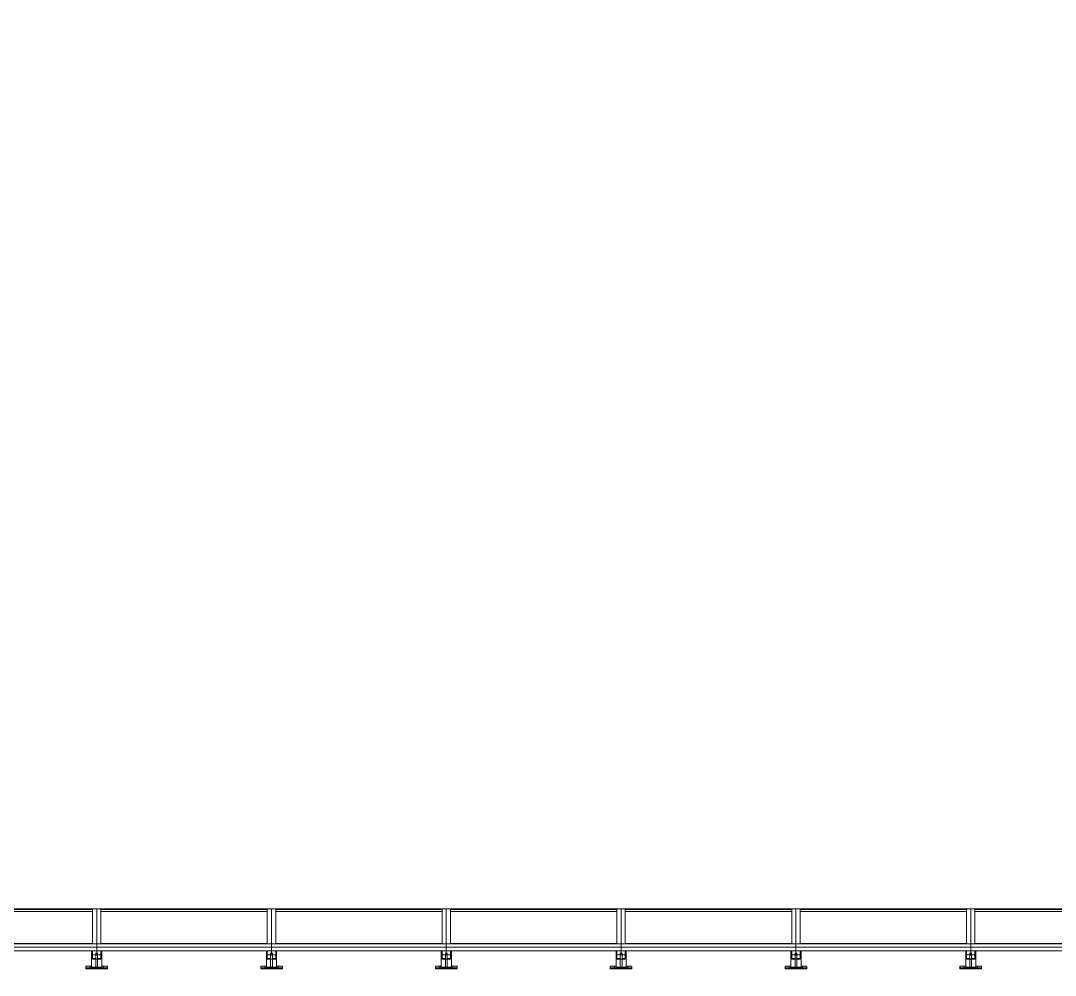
# Model space of a CAD drawing. Header units: metres. Extents: x -1783 to 21505, y -57 to 13660.
# Drawn here: x 16796 to 17388, y 7746 to 8292 of the extents above; entities that cross this region are included whole.
import ezdxf

# ---------------------------------------------------------------- set-up
doc = ezdxf.new("R2010")
doc.units = ezdxf.units.M
doc.header["$MEASUREMENT"] = 0
doc.layers.add('01_A Corte AA_1_LAJES.EST_Caneta_No__96', color=252, linetype='Continuous', lineweight=0)
doc.layers.add('cotas', color=7, linetype='Continuous')

msp = doc.modelspace()

# ---------------------------------------------------------------- hatches: boundary and pattern name
at = {"layer": 'cotas'}
h = msp.add_hatch(color=7, dxfattribs=at)
h.dxf.hatch_style = 1
h.paths.add_polyline_path([(21504.961, 13659.963), (10304.961, 13659.963), (10304.961, 5739.963), (21504.961, 5739.963)])
h.paths.add_polyline_path([(10571.627, 13593.296), (21371.627, 13593.296), (21371.627, 5806.63), (10571.627, 5806.63)], flags=16)

# ---------------------------------------------------------------- linework, layer by layer
at = {"layer": '01_A Corte AA_1_LAJES.EST_Caneta_No__96', "color": 252, "linetype": 'Continuous', "lineweight": 0, "ltscale": 1000}
for p, q in [((16839.608, 7783.961), (16739.608, 7783.961)), ((16742.008, 7783.722), (16837.208, 7783.722)), ((16837.208, 7783.722), (16837.208, 7764.299)), ((16939.608, 7783.961), (16839.608, 7783.961)), ((16839.608, 7764.06), (16839.608, 7783.961)), ((16842.008, 7764.299), (16842.008, 7783.722)), ((16842.008, 7783.722), (16937.208, 7783.722)), ((16937.208, 7783.722), (16937.208, 7764.299)), ((17039.608, 7783.961), (16939.608, 7783.961)), ((16939.608, 7764.06), (16939.608, 7783.961)), ((16942.008, 7764.299), (16942.008, 7783.722)), ((16942.008, 7783.722), (17037.208, 7783.722)), ((17037.208, 7783.722), (17037.208, 7764.299)), ((17139.608, 7783.961), (17039.608, 7783.961)), ((17039.608, 7764.06), (17039.608, 7783.961)), ((17042.008, 7764.299), (17042.008, 7783.722)), ((17042.008, 7783.722), (17137.208, 7783.722)), ((17137.208, 7783.722), (17137.208, 7764.299)), ((17239.608, 7783.961), (17139.608, 7783.961)), ((17139.608, 7783.961), (17139.608, 7764.06)), ((17142.008, 7764.299), (17142.008, 7783.722)), ((17142.008, 7783.722), (17237.208, 7783.722)), ((17237.208, 7783.722), (17237.208, 7764.299)), ((17339.608, 7783.961), (17239.608, 7783.961)), ((17239.608, 7764.06), (17239.608, 7783.961)), ((17242.008, 7764.299), (17242.008, 7783.722)), ((17242.008, 7783.722), (17337.208, 7783.722)), ((17337.208, 7783.722), (17337.208, 7764.299)), ((17439.608, 7783.961), (17339.608, 7783.961)), ((17339.608, 7764.06), (17339.608, 7783.961)), ((17342.008, 7764.299), (17342.008, 7783.722)), ((17342.008, 7783.722), (17437.208, 7783.722)), ((16837.208, 7782.478), (16742.008, 7782.478)), ((16937.208, 7782.478), (16842.008, 7782.478)), ((17037.208, 7782.478), (16942.008, 7782.478)), ((17137.208, 7782.478), (17042.008, 7782.478)), ((17237.208, 7782.478), (17142.008, 7782.478)), ((17337.208, 7782.478), (17242.008, 7782.478)), ((17437.208, 7782.478), (17342.008, 7782.478)), ((16739.608, 7764.06), (16839.608, 7764.06)), ((16739.608, 7762.07), (16839.608, 7762.07)), ((16837.208, 7764.299), (16742.008, 7764.299)), ((16742.008, 7760.08), (16837.208, 7760.08)), ((16836.708, 7760.08), (16836.708, 7759.765)), ((16836.708, 7759.765), (16836.708, 7758.886)), ((16837.208, 7760.08), (16839.608, 7760.08)), ((16837.208, 7760.08), (16837.208, 7758.886)), ((16839.608, 7764.06), (16939.608, 7764.06)), ((16839.608, 7762.07), (16839.608, 7764.06)), ((16839.608, 7762.07), (16939.608, 7762.07)), ((16839.608, 7760.08), (16839.608, 7762.07)), ((16839.608, 7760.08), (16842.008, 7760.08)), ((16839.608, 7757.692), (16839.608, 7760.08)), ((16937.208, 7764.299), (16842.008, 7764.299)), ((16842.008, 7760.08), (16937.208, 7760.08)), ((16842.008, 7758.886), (16842.008, 7760.08)), ((16842.508, 7760.08), (16842.508, 7759.765)), ((16842.508, 7759.765), (16842.508, 7758.886)), ((16936.708, 7760.08), (16936.708, 7759.765)), ((16936.708, 7759.765), (16936.708, 7758.886)), ((16937.208, 7760.08), (16939.608, 7760.08)), ((16937.208, 7760.08), (16937.208, 7758.886)), ((16939.608, 7764.06), (17039.608, 7764.06)), ((16939.608, 7762.07), (16939.608, 7764.06)), ((16939.608, 7762.07), (17039.608, 7762.07)), ((16939.608, 7760.08), (16939.608, 7762.07)), ((16939.608, 7760.08), (16942.008, 7760.08)), ((16939.608, 7757.692), (16939.608, 7760.08)), ((17037.208, 7764.299), (16942.008, 7764.299)), ((16942.008, 7760.08), (17037.208, 7760.08)), ((16942.008, 7758.886), (16942.008, 7760.08)), ((16942.508, 7760.08), (16942.508, 7759.765)), ((16942.508, 7759.765), (16942.508, 7758.886)), ((17036.708, 7760.08), (17036.708, 7759.765)), ((17036.708, 7759.765), (17036.708, 7758.886)), ((17037.208, 7760.08), (17039.608, 7760.08)), ((17037.208, 7760.08), (17037.208, 7758.886)), ((17039.608, 7764.06), (17139.608, 7764.06)), ((17039.608, 7762.07), (17039.608, 7764.06)), ((17039.608, 7762.07), (17139.608, 7762.07)), ((17039.608, 7760.08), (17039.608, 7762.07)), ((17039.608, 7760.08), (17042.008, 7760.08)), ((17039.608, 7757.692), (17039.608, 7760.08)), ((17137.208, 7764.299), (17042.008, 7764.299)), ((17042.008, 7760.08), (17137.208, 7760.08)), ((17042.008, 7758.886), (17042.008, 7760.08)), ((17042.508, 7760.08), (17042.508, 7759.765)), ((17042.508, 7759.765), (17042.508, 7758.886)), ((17136.708, 7760.08), (17136.708, 7759.765)), ((17136.708, 7759.765), (17136.708, 7758.886)), ((17137.208, 7760.08), (17139.608, 7760.08)), ((17137.208, 7760.08), (17137.208, 7758.886)), ((17139.608, 7764.06), (17239.608, 7764.06)), ((17139.608, 7762.07), (17139.608, 7764.06)), ((17139.608, 7760.08), (17139.608, 7762.07)), ((17139.608, 7762.07), (17239.608, 7762.07)), ((17139.608, 7760.08), (17142.008, 7760.08)), ((17139.608, 7760.08), (17139.608, 7757.692)), ((17237.208, 7764.299), (17142.008, 7764.299)), ((17142.008, 7760.08), (17237.208, 7760.08)), ((17142.008, 7758.886), (17142.008, 7760.08)), ((17142.508, 7760.08), (17142.508, 7759.765)), ((17142.508, 7759.765), (17142.508, 7758.886)), ((17236.708, 7760.08), (17236.708, 7759.765)), ((17236.708, 7759.765), (17236.708, 7758.886)), ((17237.208, 7760.08), (17239.608, 7760.08)), ((17237.208, 7760.08), (17237.208, 7758.886)), ((17239.608, 7764.06), (17339.608, 7764.06)), ((17239.608, 7762.07), (17239.608, 7764.06)), ((17239.608, 7762.07), (17339.608, 7762.07)), ((17239.608, 7760.08), (17239.608, 7762.07)), ((17239.608, 7760.08), (17242.008, 7760.08)), ((17239.608, 7757.692), (17239.608, 7760.08)), ((17337.208, 7764.299), (17242.008, 7764.299)), ((17242.008, 7760.08), (17337.208, 7760.08)), ((17242.008, 7758.886), (17242.008, 7760.08)), ((17242.508, 7760.08), (17242.508, 7759.765)), ((17242.508, 7759.765), (17242.508, 7758.886)), ((17336.708, 7760.08), (17336.708, 7759.765)), ((17336.708, 7759.765), (17336.708, 7758.886)), ((17337.208, 7760.08), (17339.608, 7760.08)), ((17337.208, 7760.08), (17337.208, 7758.886)), ((17339.608, 7764.06), (17439.608, 7764.06)), ((17339.608, 7762.07), (17339.608, 7764.06)), ((17339.608, 7762.07), (17439.608, 7762.07)), ((17339.608, 7760.08), (17339.608, 7762.07)), ((17339.608, 7760.08), (17342.008, 7760.08)), ((17339.608, 7757.692), (17339.608, 7760.08)), ((17437.208, 7764.299), (17342.008, 7764.299)), ((17342.008, 7760.08), (17437.208, 7760.08)), ((17342.008, 7758.886), (17342.008, 7760.08)), ((17342.508, 7760.08), (17342.508, 7759.765)), ((17342.508, 7759.765), (17342.508, 7758.886)), ((16836.708, 7758.886), (16836.708, 7750.627)), ((16837.208, 7757.692), (16837.208, 7758.886)), ((16837.208, 7757.692), (16839.108, 7757.692)), ((16837.208, 7755.304), (16837.208, 7757.692)), ((16837.208, 7755.542), (16839.108, 7755.542)), ((16839.608, 7755.304), (16837.208, 7755.304)), ((16839.108, 7758.886), (16839.108, 7757.692)), ((16839.108, 7757.692), (16839.108, 7755.304)), ((16839.108, 7757.692), (16839.608, 7757.692)), ((16839.108, 7755.304), (16839.108, 7750.627)), ((16839.608, 7757.692), (16840.108, 7757.692)), ((16842.008, 7755.304), (16839.608, 7755.304)), ((16840.108, 7758.886), (16840.108, 7757.692)), ((16840.108, 7757.692), (16842.008, 7757.692)), ((16840.108, 7757.692), (16840.108, 7755.304)), ((16840.108, 7755.542), (16842.008, 7755.542)), ((16840.108, 7755.304), (16840.108, 7750.627)), ((16842.008, 7758.886), (16842.008, 7757.692)), ((16842.008, 7757.692), (16842.008, 7755.304)), ((16842.508, 7758.886), (16842.508, 7750.627)), ((16936.708, 7758.886), (16936.708, 7750.627)), ((16937.208, 7757.692), (16937.208, 7758.886)), ((16937.208, 7757.692), (16939.108, 7757.692)), ((16937.208, 7755.304), (16937.208, 7757.692)), ((16937.208, 7755.542), (16939.108, 7755.542)), ((16939.608, 7755.304), (16937.208, 7755.304)), ((16939.108, 7758.886), (16939.108, 7757.692)), ((16939.108, 7757.692), (16939.108, 7755.304)), ((16939.108, 7757.692), (16939.608, 7757.692)), ((16939.108, 7755.304), (16939.108, 7750.627)), ((16939.608, 7757.692), (16940.108, 7757.692)), ((16942.008, 7755.304), (16939.608, 7755.304)), ((16940.108, 7758.886), (16940.108, 7757.692)), ((16940.108, 7757.692), (16942.008, 7757.692)), ((16940.108, 7757.692), (16940.108, 7755.304)), ((16940.108, 7755.542), (16942.008, 7755.542)), ((16940.108, 7755.304), (16940.108, 7750.627)), ((16942.008, 7758.886), (16942.008, 7757.692)), ((16942.008, 7757.692), (16942.008, 7755.304)), ((16942.508, 7758.886), (16942.508, 7750.627)), ((17036.708, 7758.886), (17036.708, 7750.627)), ((17037.208, 7757.692), (17037.208, 7758.886)), ((17037.208, 7757.692), (17039.108, 7757.692)), ((17037.208, 7755.304), (17037.208, 7757.692)), ((17037.208, 7755.542), (17039.108, 7755.542)), ((17039.608, 7755.304), (17037.208, 7755.304)), ((17039.108, 7758.886), (17039.108, 7757.692)), ((17039.108, 7757.692), (17039.108, 7755.304)), ((17039.108, 7757.692), (17039.608, 7757.692)), ((17039.108, 7755.304), (17039.108, 7750.627)), ((17039.608, 7757.692), (17040.108, 7757.692)), ((17042.008, 7755.304), (17039.608, 7755.304)), ((17040.108, 7758.886), (17040.108, 7757.692)), ((17040.108, 7757.692), (17042.008, 7757.692)), ((17040.108, 7757.692), (17040.108, 7755.304)), ((17040.108, 7755.542), (17042.008, 7755.542)), ((17040.108, 7755.304), (17040.108, 7750.627)), ((17042.008, 7758.886), (17042.008, 7757.692)), ((17042.008, 7757.692), (17042.008, 7755.304)), ((17042.508, 7758.886), (17042.508, 7750.627)), ((17136.708, 7758.886), (17136.708, 7750.627)), ((17137.208, 7757.692), (17137.208, 7758.886)), ((17137.208, 7757.692), (17139.108, 7757.692)), ((17137.208, 7755.304), (17137.208, 7757.692)), ((17137.208, 7755.542), (17139.108, 7755.542)), ((17139.608, 7755.304), (17137.208, 7755.304)), ((17139.108, 7758.886), (17139.108, 7757.692)), ((17139.108, 7757.692), (17139.608, 7757.692)), ((17139.108, 7757.692), (17139.108, 7755.304)), ((17139.108, 7755.304), (17139.108, 7750.627)), ((17139.608, 7757.692), (17140.108, 7757.692)), ((17142.008, 7755.304), (17139.608, 7755.304)), ((17140.108, 7758.886), (17140.108, 7757.692)), ((17140.108, 7757.692), (17140.108, 7755.304)), ((17140.108, 7757.692), (17142.008, 7757.692)), ((17140.108, 7755.542), (17142.008, 7755.542)), ((17140.108, 7755.304), (17140.108, 7750.627)), ((17142.008, 7758.886), (17142.008, 7757.692)), ((17142.008, 7757.692), (17142.008, 7755.304)), ((17142.508, 7758.886), (17142.508, 7750.627)), ((17236.708, 7758.886), (17236.708, 7750.627)), ((17237.208, 7757.692), (17237.208, 7758.886)), ((17237.208, 7757.692), (17239.108, 7757.692)), ((17237.208, 7755.304), (17237.208, 7757.692)), ((17237.208, 7755.542), (17239.108, 7755.542)), ((17239.608, 7755.304), (17237.208, 7755.304)), ((17239.108, 7758.886), (17239.108, 7757.692)), ((17239.108, 7757.692), (17239.108, 7755.304)), ((17239.108, 7757.692), (17239.608, 7757.692)), ((17239.108, 7755.304), (17239.108, 7750.627)), ((17239.608, 7757.692), (17240.108, 7757.692)), ((17242.008, 7755.304), (17239.608, 7755.304)), ((17240.108, 7758.886), (17240.108, 7757.692)), ((17240.108, 7757.692), (17242.008, 7757.692)), ((17240.108, 7757.692), (17240.108, 7755.304)), ((17240.108, 7755.542), (17242.008, 7755.542)), ((17240.108, 7755.304), (17240.108, 7750.627)), ((17242.008, 7758.886), (17242.008, 7757.692)), ((17242.008, 7757.692), (17242.008, 7755.304)), ((17242.508, 7758.886), (17242.508, 7750.627)), ((17336.708, 7758.886), (17336.708, 7750.627)), ((17337.208, 7757.692), (17337.208, 7758.886)), ((17337.208, 7757.692), (17339.108, 7757.692)), ((17337.208, 7755.304), (17337.208, 7757.692)), ((17337.208, 7755.542), (17339.108, 7755.542)), ((17339.608, 7755.304), (17337.208, 7755.304)), ((17339.108, 7758.886), (17339.108, 7757.692)), ((17339.108, 7757.692), (17339.108, 7755.304)), ((17339.108, 7757.692), (17339.608, 7757.692)), ((17339.108, 7755.304), (17339.108, 7750.627)), ((17339.608, 7757.692), (17340.108, 7757.692)), ((17342.008, 7755.304), (17339.608, 7755.304)), ((17340.108, 7758.886), (17340.108, 7757.692)), ((17340.108, 7757.692), (17342.008, 7757.692)), ((17340.108, 7757.692), (17340.108, 7755.304)), ((17340.108, 7755.542), (17342.008, 7755.542)), ((17340.108, 7755.304), (17340.108, 7750.627)), ((17342.008, 7758.886), (17342.008, 7757.692)), ((17342.008, 7757.692), (17342.008, 7755.304)), ((17342.508, 7758.886), (17342.508, 7750.627)), ((16836.708, 7751.244), (16833.408, 7751.244)), ((16833.408, 7751.244), (16833.408, 7750.249)), ((16833.408, 7750.249), (16843.408, 7750.249)), ((16833.408, 7749.751), (16833.408, 7750.249)), ((16833.408, 7749.751), (16843.408, 7749.751)), ((16835.808, 7751.244), (16835.808, 7750.249)), ((16835.808, 7749.751), (16835.808, 7750.249)), ((16836.708, 7750.627), (16840.108, 7750.627)), ((16840.108, 7750.627), (16842.508, 7750.627)), ((16843.408, 7751.244), (16842.508, 7751.244)), ((16845.808, 7751.244), (16843.408, 7751.244)), ((16843.408, 7750.249), (16843.408, 7751.244)), ((16843.408, 7750.249), (16845.808, 7750.249)), ((16843.408, 7749.751), (16843.408, 7750.249)), ((16843.408, 7749.751), (16845.808, 7749.751)), ((16845.808, 7750.249), (16845.808, 7751.244)), ((16845.808, 7749.751), (16845.808, 7750.249)), ((16936.708, 7751.244), (16933.408, 7751.244)), ((16933.408, 7751.244), (16933.408, 7750.249)), ((16933.408, 7750.249), (16943.408, 7750.249)), ((16933.408, 7749.751), (16933.408, 7750.249)), ((16933.408, 7749.751), (16943.408, 7749.751)), ((16935.808, 7751.244), (16935.808, 7750.249)), ((16935.808, 7749.751), (16935.808, 7750.249)), ((16936.708, 7750.627), (16940.108, 7750.627)), ((16940.108, 7750.627), (16942.508, 7750.627)), ((16943.408, 7751.244), (16942.508, 7751.244)), ((16945.808, 7751.244), (16943.408, 7751.244)), ((16943.408, 7750.249), (16943.408, 7751.244)), ((16943.408, 7750.249), (16945.808, 7750.249)), ((16943.408, 7749.751), (16943.408, 7750.249)), ((16943.408, 7749.751), (16945.808, 7749.751)), ((16945.808, 7750.249), (16945.808, 7751.244)), ((16945.808, 7749.751), (16945.808, 7750.249)), ((17036.708, 7751.244), (17033.408, 7751.244)), ((17033.408, 7751.244), (17033.408, 7750.249)), ((17033.408, 7750.249), (17043.408, 7750.249)), ((17033.408, 7749.751), (17033.408, 7750.249)), ((17033.408, 7749.751), (17043.408, 7749.751)), ((17035.808, 7751.244), (17035.808, 7750.249)), ((17035.808, 7749.751), (17035.808, 7750.249)), ((17036.708, 7750.627), (17040.108, 7750.627)), ((17040.108, 7750.627), (17042.508, 7750.627)), ((17043.408, 7751.244), (17042.508, 7751.244)), ((17045.808, 7751.244), (17043.408, 7751.244)), ((17043.408, 7750.249), (17043.408, 7751.244)), ((17043.408, 7750.249), (17045.808, 7750.249)), ((17043.408, 7749.751), (17043.408, 7750.249)), ((17043.408, 7749.751), (17045.808, 7749.751)), ((17045.808, 7750.249), (17045.808, 7751.244)), ((17045.808, 7749.751), (17045.808, 7750.249)), ((17135.808, 7751.244), (17133.408, 7751.244)), ((17133.408, 7751.244), (17133.408, 7750.249)), ((17133.408, 7750.249), (17135.808, 7750.249)), ((17133.408, 7749.751), (17133.408, 7750.249)), ((17133.408, 7749.751), (17135.808, 7749.751)), ((17136.708, 7751.244), (17135.808, 7751.244)), ((17135.808, 7751.244), (17135.808, 7750.249)), ((17135.808, 7750.249), (17145.808, 7750.249)), ((17135.808, 7749.751), (17135.808, 7750.249)), ((17135.808, 7749.751), (17145.808, 7749.751)), ((17136.708, 7750.627), (17139.108, 7750.627)), ((17139.108, 7750.627), (17142.508, 7750.627)), ((17145.808, 7751.244), (17142.508, 7751.244)), ((17143.408, 7750.249), (17143.408, 7751.244)), ((17143.408, 7749.751), (17143.408, 7750.249)), ((17145.808, 7750.249), (17145.808, 7751.244)), ((17145.808, 7749.751), (17145.808, 7750.249)), ((17236.708, 7751.244), (17233.408, 7751.244)), ((17233.408, 7751.244), (17233.408, 7750.249)), ((17233.408, 7750.249), (17243.408, 7750.249)), ((17233.408, 7749.751), (17233.408, 7750.249)), ((17233.408, 7749.751), (17243.408, 7749.751)), ((17235.808, 7751.244), (17235.808, 7750.249)), ((17235.808, 7749.751), (17235.808, 7750.249)), ((17236.708, 7750.627), (17240.108, 7750.627)), ((17240.108, 7750.627), (17242.508, 7750.627)), ((17243.408, 7751.244), (17242.508, 7751.244)), ((17245.808, 7751.244), (17243.408, 7751.244)), ((17243.408, 7750.249), (17243.408, 7751.244)), ((17243.408, 7750.249), (17245.808, 7750.249)), ((17243.408, 7749.751), (17243.408, 7750.249)), ((17243.408, 7749.751), (17245.808, 7749.751)), ((17245.808, 7750.249), (17245.808, 7751.244)), ((17245.808, 7749.751), (17245.808, 7750.249)), ((17336.708, 7751.244), (17333.408, 7751.244)), ((17333.408, 7751.244), (17333.408, 7750.249)), ((17333.408, 7750.249), (17343.408, 7750.249)), ((17333.408, 7749.751), (17333.408, 7750.249)), ((17333.408, 7749.751), (17343.408, 7749.751)), ((17335.808, 7751.244), (17335.808, 7750.249)), ((17335.808, 7749.751), (17335.808, 7750.249)), ((17336.708, 7750.627), (17340.108, 7750.627)), ((17340.108, 7750.627), (17342.508, 7750.627)), ((17343.408, 7751.244), (17342.508, 7751.244)), ((17345.808, 7751.244), (17343.408, 7751.244)), ((17343.408, 7750.249), (17343.408, 7751.244)), ((17343.408, 7750.249), (17345.808, 7750.249)), ((17343.408, 7749.751), (17343.408, 7750.249)), ((17343.408, 7749.751), (17345.808, 7749.751)), ((17345.808, 7750.249), (17345.808, 7751.244)), ((17345.808, 7749.751), (17345.808, 7750.249))]:
    msp.add_line(p, q, dxfattribs=at)

doc.saveas('drawing.dxf')
